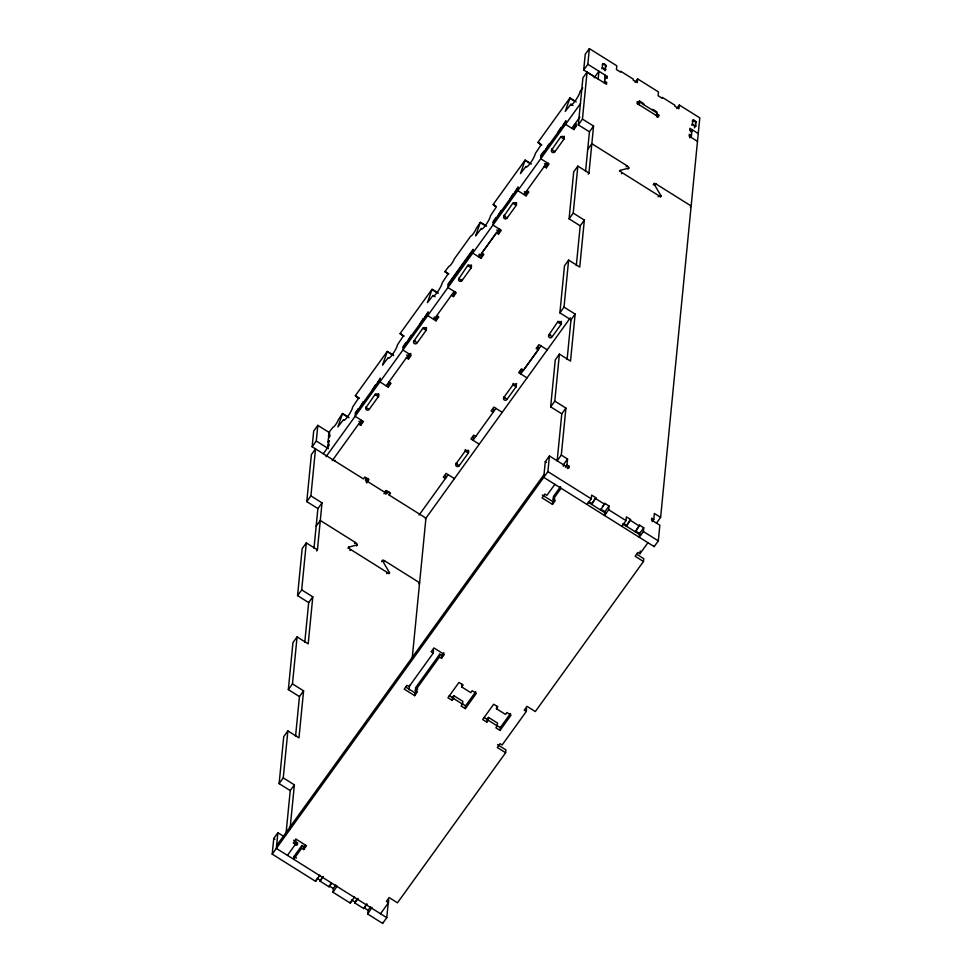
<?xml version="1.0" encoding="UTF-8"?>
<svg xmlns="http://www.w3.org/2000/svg" width="972" height="972" viewBox="0 0 972 972"><rect width="100%" height="100%" fill="white"/><g stroke="black" fill="none" stroke-linecap="round" stroke-linejoin="round"><path stroke-width="1.46" d="M319.8 875.152L315.621 881.361L272.209 854.133L273.752 838.472L277.883 832.737L283.958 836.54M285.914 834.669L290.239 790.601L279.122 783.626L283.727 736.63L287.87 730.895L298.975 737.857L303.592 690.861L292.475 683.887L297.08 636.891L308.197 643.853L312.802 596.857L301.697 589.883L306.302 542.886L317.419 549.848L316.641 550.93M295.561 736.254L299.449 696.596L288.344 689.622L292.949 642.626L297.08 636.891M304.783 642.249L308.671 602.591L297.554 595.617L302.171 548.621L306.302 542.886M306.775 501.613L311.38 454.617L315.523 448.87L310.906 495.878L306.775 501.613L317.893 508.587L313.992 548.244M366.626 482.914L368.983 479.633L364.816 477.021L363.443 478.929L312.146 446.78L313.689 431.106L317.82 425.372L329.824 432.905M277.883 832.737L276.34 848.398L386.771 917.665L382.64 923.4L367.708 914.032L368.072 910.278L370.551 906.827M279.122 783.626L283.253 777.892L287.87 730.895M312.146 446.78L316.289 441.045L317.82 425.372M290.045 828.934L294.37 784.866L283.253 777.892M317.419 549.848L322.024 502.852L310.906 495.878M301.928 845.446L293.981 856.466L293.702 859.284L301.66 848.264L301.928 845.446L304.017 846.746L303.738 849.564L301.66 848.264M295.682 839.14L295.427 841.74L297.517 843.052L297.323 844.923L294.893 843.404M287.457 855.372L295.403 844.34L295.682 841.521L293.593 840.209M334.963 461.068L335.048 460.254M358.146 409.674L358.243 408.738L355.485 412.553L355.12 416.32L363.455 421.544L360.697 425.372L358.607 424.059M360.442 406.49L363.297 401.715L363.2 402.663M315.621 881.361L315.73 880.182M360.697 425.372L360.977 422.553L362.349 420.633M366.128 406.733L366.055 407.438A1.871 1.737 5.6 0 0 366.578 409.856A1.871 1.737 5.6 0 0 369.178 409.406L378.363 396.649L378.618 394.146M331.573 883.378L329.083 886.816L320.055 881.154L322.631 876.768M369.251 408.702L369.178 409.406L366.055 407.438L375.289 394.158M372.398 389.906L375.241 385.143L375.156 386.091M366.116 481.954L367.902 478.37M377.452 382.895L380.295 378.132L379.93 381.899L388.265 387.123L391.023 383.296L388.934 381.984M329.083 886.816L330.832 883.584M354.525 896.937L350.345 903.146L332.983 892.247L333.347 888.493L335.826 885.055M337.163 886.051L332.983 892.247M388.265 387.123L388.533 384.305L389.918 382.385M385.398 490.714L387.221 491.856L387.038 493.74L365.508 480.229L365.691 478.346L367.781 479.658M412.213 658.153L425.943 518.137L389.14 495.052L389.408 492.233M350.345 903.146L350.503 901.494M405.932 343.371L406.029 342.436L403.271 346.251L402.906 350.017L411.229 355.242L408.483 359.069L406.393 357.757M408.228 340.188L411.083 335.413L410.986 336.361M367.124 904.009L363.82 908.601L354.78 902.939L357.356 898.553M408.483 359.069L408.75 356.25L410.828 353.383M413.89 340.613L413.841 341.136A1.871 1.737 5.6 0 0 414.364 343.553A1.871 1.737 5.6 0 0 416.964 343.104L426.149 330.346L426.392 327.843M417.012 342.569L413.841 341.136L423.075 327.856M420.183 323.603L423.027 318.84L422.929 319.788M363.82 908.601L366.383 904.215M425.226 316.593L428.081 311.83L427.716 315.596L436.051 320.821L438.797 316.993L436.72 315.681M371.936 907.362L367.708 914.032M434.205 317.006L433.962 319.509L454.179 291.466M436.051 320.821L436.319 318.002L437.704 316.082M382.64 923.4L382.737 922.416M386.771 917.665L388.217 902.976M409.115 689.828L409.552 685.296M380.526 913.741L388.472 902.709L388.739 899.89M451.409 295.281L453.487 296.582L453.766 293.763L455.139 291.855M433.524 650.268L433.245 653.087L409.078 686.621L406.989 685.309L404.243 689.136L414.655 695.673L414.935 692.854L417.693 689.027L415.603 687.714L439.769 654.18L441.859 655.493L441.58 658.311L439.49 657.011L439.769 654.18M414.655 695.673L417.413 691.845L415.323 690.533L415.603 687.714M458.906 278.126L458.845 278.648A1.871 1.737 5.6 0 0 459.379 281.066A1.871 1.737 5.6 0 0 461.979 280.616L471.177 267.871L471.444 265.04L470.861 265.842M462.101 279.377L461.979 280.616L458.869 278.66L468.14 264.846M445.698 475.697L445.419 478.516L443.341 477.216L446.099 473.388L454.434 478.613M456.062 463.146L455.99 463.851A1.871 1.737 5.6 0 0 456.524 466.268A1.871 1.737 5.6 0 0 459.112 465.819L468.31 453.061L468.577 450.243L468.006 451.044M479.232 254.53L478.989 257.033L499.207 228.979M459.185 465.114L459.112 465.819L455.99 463.851L465.175 451.105L465.333 449.514M453.487 296.582L456.245 292.754L447.91 287.53L448.299 283.775L473.109 249.354L472.744 253.109L481.055 258.333L481.334 255.515L482.707 253.595M473.364 436.501L472.987 440.267L495.963 408.386M495.987 218.421L496.085 217.473L493.326 221.3L492.95 225.067L501.285 230.291L498.527 234.118L496.449 232.806L481.735 253.194L483.813 254.506L481.055 258.333M498.284 215.225L501.139 210.462L501.042 211.41M461.761 686.985L463.134 685.066L458.966 682.453L447.946 697.762L452.114 700.375L452.381 697.556L453.766 695.636L462.793 701.298L462.514 704.117L461.141 706.037L465.309 708.649L476.329 693.352L472.161 690.728L470.788 692.647L461.761 686.985L462.028 684.167M498.527 234.118L498.806 231.3L500.191 229.38M452.114 700.375L453.487 698.455L453.766 695.636M503.982 215.31L503.897 216.185A1.871 1.737 5.6 0 0 504.419 218.603A1.871 1.737 5.6 0 0 507.02 218.141L516.205 205.396L516.484 202.577L515.913 203.367M507.105 217.266L507.02 218.141L503.897 216.185L513.155 202.735M510.227 198.653L513.082 193.89L512.985 194.825M493.484 409.394L493.205 412.213L491.127 410.913L493.885 407.086L502.22 412.31M515.282 191.642L518.137 186.879L517.76 190.634L526.095 195.87L528.853 192.043L526.775 190.731M465.309 708.649L465.576 705.83L475.758 691.699M503.824 397.026L503.775 397.548A1.871 1.737 5.6 0 0 504.31 399.966A1.871 1.737 5.6 0 0 506.898 399.516L516.096 386.759L516.363 383.94A1.871 1.737 5.6 0 0 516.594 383.515M526.095 195.87L526.374 193.039L527.76 191.132M506.947 398.982L503.775 397.548L512.961 384.803L513.107 383.393M496.485 708.758L497.858 706.851L493.691 704.238L482.671 719.535L486.838 722.147L487.106 719.329L488.491 717.421L497.518 723.083L497.239 725.902L495.866 727.809L500.033 730.434L511.053 715.125L506.886 712.512L505.513 714.432L496.485 708.758L496.753 705.939M543.773 152.118L543.87 151.17L541.112 154.998L540.736 158.764L549.071 163.989L546.313 167.816L544.235 166.504M486.838 722.147L488.211 720.24L488.491 717.421M546.07 148.923L548.913 144.16L548.828 145.107M546.313 167.816L546.592 164.997L547.977 163.077M551.744 149.178L551.671 149.882A1.871 1.737 5.6 0 0 552.205 152.3A1.871 1.737 5.6 0 0 554.805 151.839L563.991 139.093L564.234 136.59M554.866 151.134L554.805 151.839L551.671 149.882L560.917 136.602M558.013 132.35L560.868 127.587L560.771 128.523M500.033 730.434L500.301 727.603L510.482 713.484M527.031 377.889L518.696 372.653L521.454 368.838L523.531 370.138L538.245 349.75L538.524 346.931M563.067 125.339L565.923 120.577L565.546 124.331L573.881 129.568L576.639 125.74L574.561 124.428M388.472 902.709L386.382 901.409L389.14 897.581L397.475 902.806L505.634 752.729L505.914 749.91L497.579 744.686M548.864 334.562L548.816 335.085A1.871 1.737 5.6 0 0 549.35 337.503A1.871 1.737 5.6 0 0 551.938 337.041L561.136 324.296L561.391 321.465M551.999 336.519L548.803 335.073L558.11 321.282M573.881 129.568L574.16 126.737L576.226 123.869M588.182 174.158L588.959 173.077L577.842 166.103L573.237 213.111L584.342 220.085L579.737 267.081L568.62 260.107L564.015 307.116L575.132 314.09L570.515 361.086L559.41 354.112L554.793 401.12L565.911 408.094L561.306 455.09L567.551 459.015L566.968 464.968L569.057 466.268L568.863 468.152L549.423 455.953L545.292 461.7L543.749 477.361L654.18 546.629L658.311 540.894L659.854 525.22L651.519 519.996L651.702 518.112L653.779 519.425L652.127 521.721M561.306 455.09L557.163 460.825L561.78 413.829L550.662 406.855L555.267 359.859L559.41 354.112M567.101 359.482L570.989 319.824L559.884 312.85L564.489 265.854L568.62 260.107M576.323 265.478L580.211 225.82L569.094 218.846L573.711 171.85L577.842 166.103M585.545 171.473L589.433 131.815L578.316 124.841L582.921 77.845L587.064 72.098L606.504 84.297L606.686 82.413L604.608 81.113M595.848 77.626L583.698 70.008L585.229 54.335L589.36 48.6L616.795 65.804L616.43 69.571L620.598 72.183L620.683 71.235L633.185 79.084L633.1 80.02L637.268 82.632L637.632 78.878L658.469 91.939L658.093 95.706L662.26 98.318L662.357 97.382L674.86 105.219L674.762 106.155L678.93 108.779L679.307 105.012L699.791 117.867L660.62 517.383L656.477 523.13M272.209 854.133L547.892 471.627L549.423 455.953M578.316 124.841L582.447 119.106L587.064 72.098M583.698 70.008L587.829 64.273L589.36 48.6M505.634 752.729L497.3 747.504L500.058 743.677L502.135 744.989L526.302 711.455L526.581 708.637M554.866 484.335L546.92 495.356L544.83 494.055L542.072 497.883L552.497 504.407L552.764 501.588L554.842 498.721M552.497 504.407L555.255 500.592L553.165 499.28L553.445 496.461L560.504 486.656M588.959 173.077L593.564 126.068L582.447 119.106M598.169 79.072L598.934 71.235L594.22 77.796M563.274 466.244L563.42 464.75L567.551 459.015M606.236 65.695A1.908 0.632 35.8 0 0 603.721 63.702L603.005 63.63L601.826 68.793M604.426 82.997L605.192 75.16M587.829 64.273L607.269 76.46L607.087 78.343L605.009 77.043M587.21 504.116L591.292 498.855L591.656 495.088L595.824 497.7L591.596 504.383L595.824 497.7M639.151 104.769L639.503 101.003L643.671 103.615L643.573 104.563M604.888 511.722L600.72 509.109L600.635 510.045L604.851 503.362L609.019 505.987L608.654 509.741L604.523 515.476L604.888 511.722L609.019 505.987M652.601 110.225L652.698 109.277L656.865 111.889L656.513 115.668M656.683 113.773L658.761 115.085L658.579 116.956L637.049 103.457L637.231 101.574L639.321 102.886M621.971 525.427L621.886 526.374L626.017 520.628L626.381 516.873L630.549 519.485L626.32 526.168L630.549 519.485M639.588 525.147L635.36 531.83L639.588 525.147L643.743 527.76L643.379 531.526L639.248 537.261L639.612 533.494L643.743 527.76M526.302 711.455L524.224 710.155L526.982 706.328L535.317 711.553L643.476 561.476L635.141 556.251L637.899 552.424L639.977 553.736L640.256 550.917M643.476 561.476L643.743 558.657L636.611 554.174M653.779 519.425L654.363 513.471L660.62 517.383M691.238 137.441L692.003 129.616L690.424 131.791M693.571 119.993L691.76 125.206M654.18 546.629L654.278 545.644M692.927 120.212L696.049 122.168L695.673 126.093L694.373 127.879M342.484 413.756L337.855 426.927L343.493 419.734A8.335 1.494 -57.9 0 0 347.782 416.49A8.335 1.494 -57.9 0 0 352.678 406.976L358.474 398.277L355.375 395.896L359.13 398.241M387.257 351.633L382.628 364.804M432.03 289.498L427.413 302.693L433.038 295.476A8.335 1.494 -57.9 0 0 437.327 292.232A8.335 1.494 -57.9 0 0 442.224 282.731L448.031 273.97L444.921 271.638L448.675 273.995M480.314 222.503L475.697 235.674M530.08 163.563L525.111 160.295M574.853 101.44L569.884 98.172M525.087 160.392L520.47 173.551L526.107 166.346A8.335 1.494 -57.9 0 0 530.384 163.102A8.335 1.494 -57.9 0 0 535.293 153.6L541.1 144.84L537.99 142.507L541.732 144.864M569.859 98.269L565.254 111.44L570.88 104.223A8.335 1.494 -57.9 0 0 575.169 100.979A8.335 1.494 -57.9 0 0 580.065 91.465L582.69 87.832M602.227 64.76L602.992 63.678M323.263 453.754L328.779 446.099L328.961 444.216L327.588 446.136L329.314 440.62L327.941 442.527L328.317 438.615L329.702 436.695L329.885 434.812L328.5 436.732L328.937 432.346L333.08 427.133A5.006 0.899 -57.9 0 0 335.559 424.776A5.006 0.899 -57.9 0 0 338.28 419.916L342.545 413.452L348.802 417.377M448.189 284.711L473 250.29M355.388 413.501L380.21 379.068M403.173 347.198L427.984 312.765M493.229 222.248L518.04 187.815M541.015 155.945L565.826 121.512M605.094 67.08L606.127 65.646L604.948 70.749M326.021 456.694L580.539 103.542M378.072 394.632L378.643 393.83M425.858 328.329L426.429 327.528M563.687 137.076L564.27 136.274M605.617 78.756L607.269 76.46M332.278 460.607L361.365 420.244M386.176 385.811L409.151 353.942M524.017 194.558L546.993 162.676M571.803 128.255L579.883 117.041M317.893 508.587L322.024 502.852M589.433 131.815L593.564 126.068M635.153 82.316L637.632 78.878M316.155 526.217L320.298 520.47L355.339 542.449A2.503 0.826 35.8 0 1 357.283 544.842L356.505 545.912M587.696 149.433L591.839 143.698L626.879 165.677A2.503 0.826 35.8 0 1 628.823 168.059L628.046 169.14M637.851 103.299L639.503 101.003M637.851 104.138L639.43 101.951L656.793 112.849M297.554 595.617L301.697 589.883M569.094 218.846L573.237 213.111M383.989 493.8L386.346 490.52L390.513 493.144L389.14 495.052M385.568 494.153L387.221 491.856M657.108 117.381L658.761 115.085M308.671 602.591L312.802 596.857M580.211 225.82L584.342 220.085M347.927 548.184L348.705 547.115L357.283 544.842M619.468 171.412L620.245 170.343L628.823 168.059M354.561 543.53L355.339 542.449M626.102 166.759L626.879 165.677M349.884 550.577L350.649 549.496A2.503 0.826 35.8 0 1 348.705 547.115M621.424 173.794L622.189 172.724A2.503 0.826 35.8 0 1 620.245 170.343M676.816 108.451L679.307 105.012M692.161 121.172L692.939 120.091M695.284 123.128L696.061 122.059M288.344 689.622L292.475 683.887M559.884 312.85L564.015 307.116M381.632 561.67L382.397 560.589A2.503 0.826 35.8 0 1 384.56 560.783L419.612 582.763L418.835 583.844M653.172 184.899L653.937 183.817A2.503 0.826 35.8 0 1 656.1 184.012L691.153 205.991L690.375 207.072M519.765 372.118L521.15 370.198L520.773 373.965L540.991 345.911M383.794 561.865L384.56 560.783M655.335 185.093L656.1 184.012M689.768 137.854L691.42 135.57L689.342 134.258L689.148 136.141L697.483 141.365M419.09 515.063L448.177 474.688M515.792 384.742L516.363 383.94M560.261 323.068L561.415 321.477M425.335 518.987L570.297 317.88M386.625 573.626L387.403 572.544A2.503 0.826 35.8 0 0 389.565 572.739L388.788 573.82M658.166 196.854L658.943 195.773A2.503 0.826 35.8 0 0 661.106 195.967L660.328 197.049M299.449 696.596L303.592 690.861M570.989 319.824L575.132 314.09M550.662 406.855L554.793 401.12M290.239 790.601L294.37 784.866M561.78 413.829L565.911 408.094M276.619 845.579L544.028 474.543M565.315 467.265L566.968 464.968M295.853 845.348L297.517 843.052M567.393 468.565L569.057 466.268M415.323 690.533L439.49 657.011M553.165 499.28L561.111 488.248M304.017 846.746L305.39 844.838M441.859 655.493L443.925 652.625M303.738 849.564L306.496 845.737L296.083 839.213L293.325 843.028L295.403 844.34M441.58 658.311L444.338 654.484L433.913 647.947L431.155 651.775L433.245 653.087M320.055 881.154L323.372 876.562M602.373 506.813L604.851 503.362M354.78 902.939L358.097 898.347M639.977 553.736L647.923 542.704M475.83 235.71L481.322 228.469A8.335 1.494 -57.9 0 0 485.611 225.237A8.335 1.494 -57.9 0 0 490.52 215.723L496.315 207.012L493.217 204.63L495.708 206.21M382.737 364.852L388.265 357.599A8.335 1.494 -57.9 0 0 392.554 354.367A8.335 1.494 -57.9 0 0 397.451 344.853L403.259 336.105L400.148 333.761L403.902 336.118M602.992 63.8L606.115 65.756M698.248 133.529L689.926 128.304L689.731 130.187L691.821 131.487M576.189 101.866L569.932 97.953L537.953 142.325L540.456 143.892M570.88 104.223L572.958 105.523M622.189 172.724L658.943 195.773M544.514 163.685L546.592 164.997M531.405 164.001L525.159 160.076L493.181 204.448L495.684 206.015M524.297 191.739L526.374 193.039M496.728 229.987L498.806 231.3M486.632 226.124L480.387 222.199L476.122 228.663A5.006 0.899 -57.9 0 1 473.4 233.523A5.006 0.899 -57.9 0 1 470.922 235.88L454.24 259.026A5.006 0.899 -57.9 0 1 451.518 263.886A5.006 0.899 -57.9 0 1 449.04 266.243L444.897 271.455L448.639 273.8M480.302 222.552L485.295 225.686M479.245 254.202L481.334 255.515M547.26 349.847L538.925 344.61L536.167 348.438L538.245 349.75M438.348 293.131L432.09 289.206L400.112 333.578L403.866 335.923M432.005 289.559L437.011 292.694M433.038 295.476L435.116 296.788M406.673 354.938L408.75 356.25M393.575 355.254L387.318 351.329L355.339 395.701L359.093 398.058M387.233 351.682L393.49 355.606M545.292 461.7L546.507 462.453M595.739 498.648L604.766 504.31M630.464 520.421L639.491 526.083M547.892 471.627L591.292 498.855M608.654 509.741L626.017 520.628M643.379 531.526L658.311 540.894M588.57 501.479L591.693 503.447M623.55 523.422L626.418 525.22M635.445 530.882L639.612 533.494M588.206 502.245L606.078 513.459M622.675 523.872L640.548 535.086M475.745 436.44L473.668 435.14L470.91 438.955L479.245 444.192M542.352 495.064L552.764 501.588M358.887 421.24L360.977 422.553M342.46 413.805L348.717 417.729M316.289 441.045L328.439 448.663M350.649 549.496L387.403 572.544M449.258 695.588L452.381 697.556M462.453 703.862L465.576 705.83M483.983 717.372L487.106 719.329M497.178 725.647L500.301 727.603M453.487 698.455L462.514 704.117M488.211 720.24L497.239 725.902M405.676 687.034L414.935 692.854M273.752 838.472L274.967 839.225M293.981 856.466L296.533 858.069M317.03 878.251L320.153 880.219M329.18 885.881L333.347 888.493M351.487 899.878L354.877 901.992M363.905 907.666L368.072 910.278M653.937 183.817L661.106 195.967M382.397 560.589L389.565 572.739M693.668 120.115A1.908 0.632 35.8 0 1 696.171 122.12M552.631 149.554A1.871 1.737 5.6 0 1 552.096 149.153M505.003 215.93A1.871 1.737 5.6 0 1 504.189 215.322M504.881 397.305A1.871 1.737 5.6 0 1 504.444 397.05M457.265 463.668A1.871 1.737 5.6 0 1 456.403 463.122M415.481 341.026A1.871 1.737 5.6 0 1 414.509 340.637M550.65 334.988A1.871 1.737 5.6 0 1 549.921 334.83M605.726 69.68L602.604 67.712A1.871 0.62 35.8 0 0 604.098 69.401A1.871 0.62 35.8 0 0 605.726 69.68M695.673 126.093L692.538 124.124A1.871 0.62 35.8 0 0 694.032 125.813A1.871 0.62 35.8 0 0 695.673 126.093M563.991 139.093L560.868 137.137A1.871 1.737 5.6 0 1 563.456 136.675A1.871 1.737 5.6 0 1 563.991 139.093M516.205 205.396L513.082 203.44A1.871 1.737 5.6 0 1 515.682 202.978A1.871 1.737 5.6 0 1 516.205 205.396M471.177 267.871L468.054 265.915A1.871 1.737 5.6 0 1 470.63 265.453A1.871 1.737 5.6 0 1 471.165 267.859M561.111 324.284L557.989 322.327A1.871 1.737 5.6 0 1 560.601 321.878A1.871 1.737 5.6 0 1 561.136 324.296M426.149 330.346L423.027 328.39A1.871 1.737 5.6 0 1 425.627 327.941A1.871 1.737 5.6 0 1 426.149 330.346M516.096 386.759L512.961 384.803A1.871 1.737 5.6 0 1 515.561 384.353A1.871 1.737 5.6 0 1 516.096 386.759M378.363 396.649L375.241 394.693A1.871 1.737 5.6 0 1 377.841 394.231A1.871 1.737 5.6 0 1 378.363 396.649M468.31 453.061L465.175 451.105A1.871 1.737 5.6 0 1 467.775 450.656A1.871 1.737 5.6 0 1 468.31 453.061"/></g></svg>
